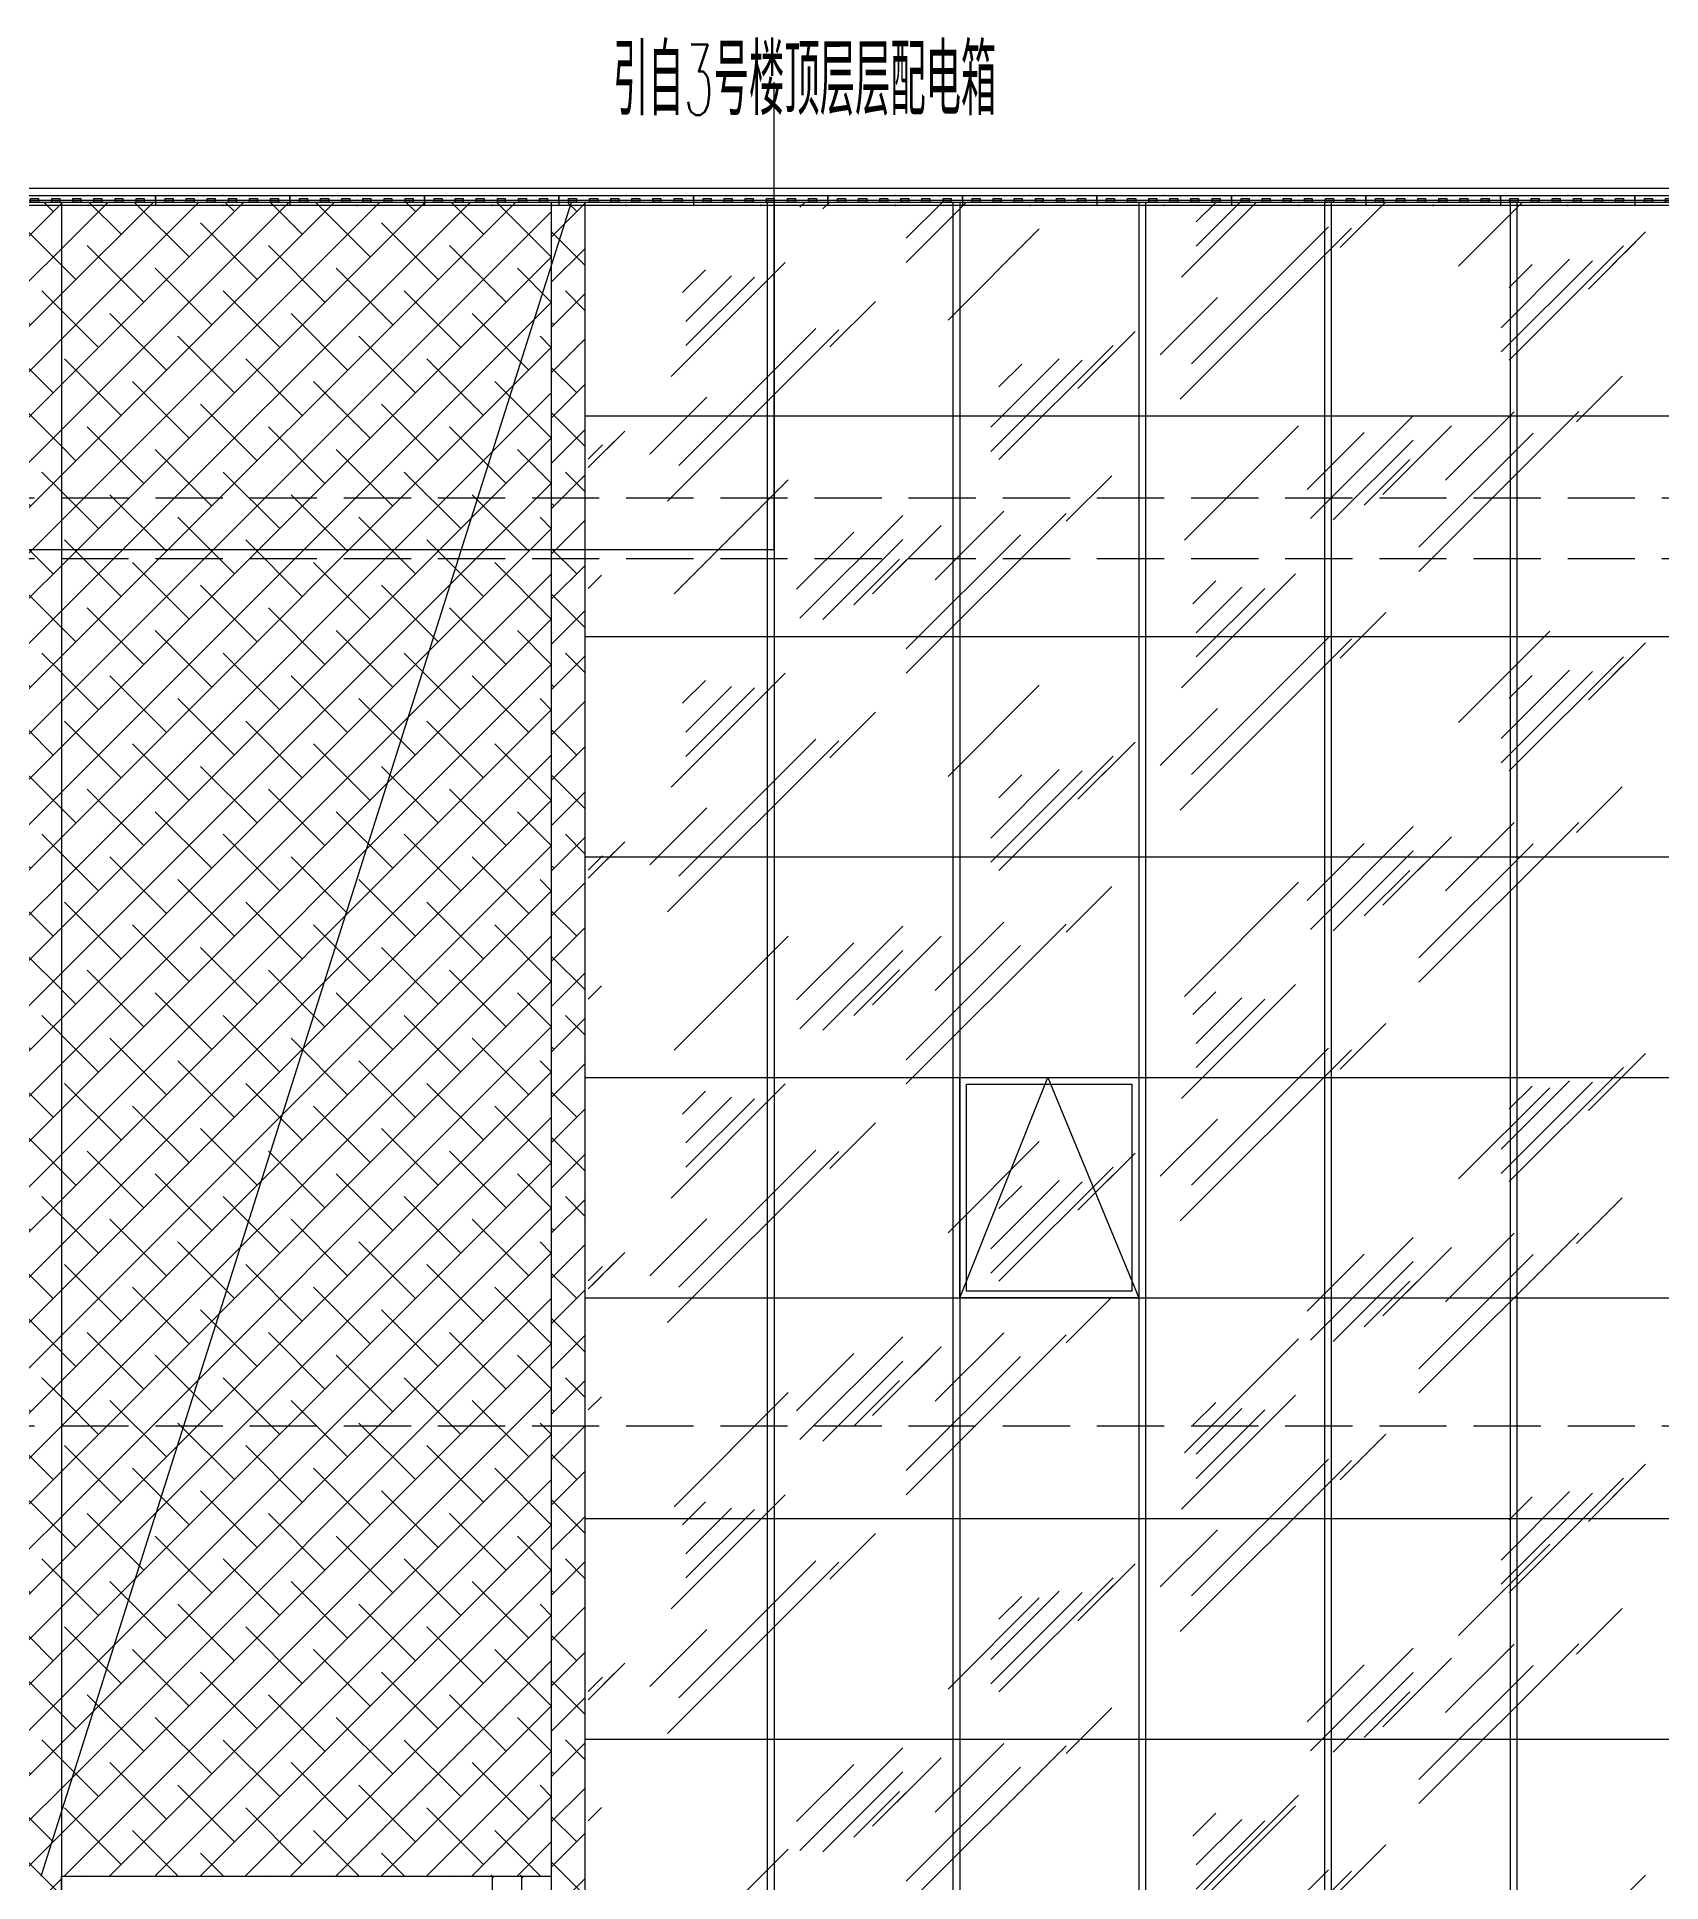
# Model space of a CAD drawing. Extents: x -2377130 to 293730, y -2 to 754590.
# Drawn here: x -444476 to -432399, y 523194 to 536916 of the extents above; entities that cross this region are included whole.
import ezdxf
from ezdxf.enums import TextEntityAlignment as Align

# ---------------------------------------------------------------- set-up
doc = ezdxf.new("R2010")
doc.units = 0
doc.header["$LTSCALE"] = 1000
doc.header["$MEASUREMENT"] = 0
doc.linetypes.add('__DASH', pattern=[0.35, 0.25, -0.1])
doc.linetypes.add('DOTE', pattern=[2.42, 2, -0.2, 0.02, -0.2])
doc.layers.get('Defpoints').update_dxf_attribs({"color": 210})
doc.layers.add('.灯具', color=3, linetype='Continuous', lineweight=25)
doc.layers.add('A-WALL-HATCH', color=8, linetype='Continuous', lineweight=13)
for name, color, linetype in [('A-AXIS-DOTE', 14, 'DOTE'), ('A-HATCH-2', 251, 'Continuous'), ('A-LIN-V', 9, 'Continuous'), ('A-SFCE', 30, 'Continuous'), ('A-WINDOW', 140, 'Continuous'), ('A-门窗表显示尺寸', 160, 'Continuous'), ('DIM-照明', 3, 'Continuous'), ('EQUIP-照明', 3, 'Continuous')]:
    doc.layers.add(name, color=color, linetype=linetype)
doc.layers.add('A-加建区域', color=47, linetype='Continuous', plot=False)
doc.styles.add('_TEL_DIM', font='SIMPLEX', dxfattribs={"width": 0.8, "height": 3.5, "bigfont": 'HZTXT'})
doc.styles.add('A-DIM_T3', font='SIMPLEX', dxfattribs={"width": 0.705882, "bigfont": 'GBCBIG'})
doc.dimstyles.new('A-DIM&&20', dxfattribs={"dimtxt": 59.5, "dimasz": 20, "dimexe": 20, "dimexo": 20, "dimgap": 25.25, "dimtad": 1, "dimdec": 0, "dimzin": 0, "dimdsep": 46, "dimtxsty": 'A-DIM_T3', "dimblk": 'ARCHTICK', "dimcen": 0.09, "dimclrt": 7, "dimazin": 2, "dimtfac": 1, "dimtdec": 0, "dimtix": 1, "dimtmove": 2, "dimatfit": 3, "dimfxl": 0, "dimtolj": 1, "dimtzin": 0, "dimarcsym": 0})

# ---------------------------------------------------------------- blocks, each defined once
blk = doc.blocks.new('_ArchTick')
at = {"color": 0, "linetype": 'ByBlock', "const_width": 0.4}
blk.add_lwpolyline([(-0.5, -0.5), (0.5, 0.5)], dxfattribs=at)
blk = doc.blocks.new('*D1144')
at = {"layer": 'A-门窗表显示尺寸', "color": 0, "lineweight": -2}
for p, q in [((-440982, 523237), (-440851, 523237)), ((-440871, 517237), (-440871, 523237)), ((-440982, 517237), (-440851, 517237))]:
    blk.add_line(p, q, dxfattribs=at)
at = {"layer": 'Defpoints', "color": 0}
for p in [(-441002, 523237), (-440871, 523237), (-441002, 517237)]:
    blk.add_point(p, dxfattribs=at)
at = {"layer": 'A-门窗表显示尺寸', "color": 0, "lineweight": -2, "xscale": 20, "yscale": 20, "zscale": 20}
for p, rotation in [((-440871, 523237), 90), ((-440871, 517237), 270)]:
    blk.add_blockref('_ArchTick', p, dxfattribs=dict(at, rotation=rotation))
at = {"layer": 'A-门窗表显示尺寸', "color": 7, "insert": (-440926, 520237), "char_height": 59.5, "attachment_point": 5, "rotation": 90, "style": 'A-DIM_T3'}
blk.add_mtext('\\A1;6000', dxfattribs=at)
blk = doc.blocks.new('*D1145')
at = {"layer": 'A-门窗表显示尺寸', "color": 0, "lineweight": -2}
for p, q in [((-441330, 523237), (-441069, 523237)), ((-441089, 522237), (-441089, 523237)), ((-441330, 522237), (-441069, 522237))]:
    blk.add_line(p, q, dxfattribs=at)
at = {"layer": 'Defpoints', "color": 0}
for p in [(-441350, 523237), (-441089, 523237), (-441350, 522237)]:
    blk.add_point(p, dxfattribs=at)
at = {"layer": 'A-门窗表显示尺寸', "color": 0, "lineweight": -2, "xscale": 20, "yscale": 20, "zscale": 20}
for p, rotation in [((-441089, 523237), 90), ((-441089, 522237), 270)]:
    blk.add_blockref('_ArchTick', p, dxfattribs=dict(at, rotation=rotation))
at = {"layer": 'A-门窗表显示尺寸', "color": 7, "insert": (-441144, 522737), "char_height": 59.5, "attachment_point": 5, "rotation": 90, "style": 'A-DIM_T3'}
blk.add_mtext('\\A1;1000', dxfattribs=at)
blk = doc.blocks.new('12ZA')
at = {"color": 3}
for p, q in [((11454727, 202786), (11455727, 202786)), ((11454727, 202712), (11454727, 202786)), ((11454727, 202712), (11454727, 202737)), ((11455727, 202712), (11454727, 202712)), ((11454812, 202763), (11454871, 202763)), ((11454812, 202734), (11454812, 202763)), ((11454871, 202734), (11454812, 202734)), ((11454871, 202763), (11454871, 202734)), ((11454969, 202763), (11455028, 202763)), ((11454969, 202734), (11454969, 202763)), ((11455028, 202734), (11454969, 202734)), ((11455028, 202763), (11455028, 202734)), ((11455126, 202763), (11455185, 202763)), ((11455126, 202734), (11455126, 202763)), ((11455185, 202734), (11455126, 202734)), ((11455185, 202763), (11455185, 202734)), ((11455283, 202763), (11455342, 202763)), ((11455283, 202734), (11455283, 202763)), ((11455342, 202734), (11455283, 202734)), ((11455342, 202763), (11455342, 202734)), ((11455439, 202763), (11455499, 202763)), ((11455439, 202734), (11455439, 202763)), ((11455499, 202734), (11455439, 202734)), ((11455499, 202763), (11455499, 202734)), ((11455596, 202763), (11455656, 202763)), ((11455596, 202734), (11455596, 202763)), ((11455656, 202734), (11455596, 202734)), ((11455656, 202763), (11455656, 202734)), ((11455727, 202712), (11455727, 202786)), ((11455727, 202737), (11455727, 202712))]:
    blk.add_line(p, q, dxfattribs=at)
for p in [(11454727, 202749), (11454727, 202749), (11454727, 202749), (11455227, 202786), (11455227, 202786), (11455227, 202786), (11455227, 202712), (11455227, 202712), (11455227, 202712), (11455727, 202749), (11455727, 202749), (11455727, 202749), (11455727, 202749), (11455727, 202749)]:
    blk.add_point(p, dxfattribs=at)
at = {"color": 3, "style": '_TEL_DIM', "flags": 1}
for tag in ['REMARK', 'A']:
    blk.add_attdef(tag, text='', height=0.01, dxfattribs=at).set_placement((11455227, 202712), align=Align.MIDDLE_CENTER)
blk = doc.blocks.new('$equip_U$00000141(SEELE-PC)')
at = {"color": 8}
for p in [(-1, 0), (0, 0.074), (0, -0.074), (1, -0.024)]:
    blk.add_point(p, dxfattribs=at)
at = {"color": 8, "xscale": 0.002, "yscale": 0.002, "zscale": 0.002}
blk.add_blockref('12ZA', (-22910.454, -405.497), dxfattribs=at)
at = {"color": 7, "style": '_TEL_DIM', "flags": 1}
for tag in ['A', 'REMARK']:
    blk.add_attdef(tag, text='', height=0.00002, dxfattribs=at).set_placement((0, 0), align=Align.MIDDLE_CENTER)
blk = doc.blocks.new('$equip_U$00000080(LAPTOP-0UNQ9FSO)')
at = {"color": 4}
blk.add_blockref('$equip_U$00000141(SEELE-PC)', (1, 0.074), dxfattribs=at)
at = {"color": 7, "style": '_TEL_DIM', "flags": 1}
for tag in ['A', 'REMARK']:
    blk.add_attdef(tag, text='', height=0.00002, dxfattribs=at).set_placement((0, 0), align=Align.MIDDLE_CENTER)

msp = doc.modelspace()

# ---------------------------------------------------------------- hatches: boundary and pattern name
at = {"layer": 'A-HATCH-2'}
h = msp.add_hatch(dxfattribs=at)
h.set_pattern_fill('ANSI38', color=8, scale=150)
h.set_pattern_definition([(45, (0, 0), (-168.3798, 168.3798), []), (135, (0, 0), (-505.13941, 168.3798), [595.3125, -357.1875])])
h.paths.add_polyline_path([(-444543.1, 516937.5), (-444293.1, 516937.5), (-444293.1, 535687.5), (-444543.1, 535687.5)])
h = msp.add_hatch(dxfattribs=at)
h.set_pattern_fill('ANSI38', color=8, scale=150)
h.set_pattern_definition([(45, (3892.3, 6e-11), (-168.3798, 168.3798), []), (135, (3892.3, 6e-11), (-505.13941, 168.3798), [595.3125, -357.1875])])
h.paths.add_polyline_path([(-440650.8, 516937.5), (-440400.8, 516937.5), (-440400.8, 535687.5), (-440650.8, 535687.5)])

# ---------------------------------------------------------------- linework, layer by layer
at = {"layer": 'A-AXIS-DOTE', "color": 8, "linetype": '__DASH', "ltscale": 2}
for p, q in [((-465993.9, 535737.5), (-377296.1, 535737.5)), ((-465993.9, 533487.5), (-377296.1, 533487.5)), ((-465993.9, 533037.5), (-377296.1, 533037.5))]:
    msp.add_line(p, q, dxfattribs=at)
at = {"layer": 'A-HATCH-2', "color": 8, "linetype": 'Continuous'}
for p, q in [((-444293.1, 535677.4), (-444283, 535687.5)), ((-444293.1, 535340.6), (-443946.2, 535687.5)), ((-444293.1, 535003.9), (-443609.5, 535687.5)), ((-444293.1, 534667.1), (-443272.7, 535687.5)), ((-444293.1, 534330.3), (-442936, 535687.5)), ((-444293.1, 533993.6), (-442599.2, 535687.5)), ((-444293.1, 533656.8), (-442262.4, 535687.5)), ((-444293.1, 533320.1), (-441925.7, 535687.5)), ((-444293.1, 532983.3), (-441588.9, 535687.5)), ((-444293.1, 532646.5), (-441252.2, 535687.5)), ((-444293.1, 532309.8), (-440915.4, 535687.5)), ((-444293.1, 531973), (-440650.8, 535615.3)), ((-443849.2, 535447.8), (-444088.8, 535687.5)), ((-443344, 535279.4), (-443752.1, 535687.5)), ((-443007.3, 535616.2), (-443078.6, 535687.5)), ((-442502.1, 535447.8), (-442741.8, 535687.5)), ((-441997, 535279.4), (-442405, 535687.5)), ((-441660.2, 535616.2), (-441731.5, 535687.5)), ((-441155.1, 535447.8), (-441394.8, 535687.5)), ((-440650.8, 535280.2), (-441058, 535687.5)), ((-442838.9, 535111), (-443259.8, 535532)), ((-441491.8, 535111), (-441912.8, 535532)), ((-443680.8, 534942.6), (-444101.7, 535363.6)), ((-442333.7, 534942.6), (-442754.7, 535363.6)), ((-440986.7, 534942.6), (-441407.7, 535363.6)), ((-444293.1, 531636.3), (-440650.8, 535278.6)), ((-444185.9, 535111), (-444293.1, 535218.2)), ((-443175.6, 534774.3), (-443596.6, 535195.2)), ((-441828.6, 534774.3), (-442249.6, 535195.2)), ((-440650.8, 534943.5), (-440902.5, 535195.2)), ((-442670.5, 534605.9), (-443091.4, 535026.8)), ((-441323.5, 534605.9), (-441744.4, 535026.8)), ((-444293.1, 531299.5), (-440650.8, 534941.8)), ((-444017.5, 534605.9), (-444293.1, 534881.4)), ((-443512.4, 534437.5), (-443933.3, 534858.4)), ((-442165.4, 534437.5), (-442586.3, 534858.4)), ((-440818.3, 534437.5), (-441239.3, 534858.4)), ((-444293.1, 530962.7), (-440650.8, 534605)), ((-443007.3, 534269.1), (-443428.2, 534690.1)), ((-441660.2, 534269.1), (-442081.2, 534690.1)), ((-440650.8, 534606.7), (-440734.1, 534690.1)), ((-443849.2, 534100.7), (-444270.1, 534521.7)), ((-442502.1, 534100.7), (-442923.1, 534521.7)), ((-441155.1, 534100.7), (-441576, 534521.7)), ((-443344, 533932.4), (-443765, 534353.3)), ((-441997, 533932.4), (-442417.9, 534353.3)), ((-440650.8, 533933.2), (-441070.9, 534353.3)), ((-444293.1, 530626), (-440650.8, 534268.3)), ((-442838.9, 533764), (-443259.8, 534184.9)), ((-441491.8, 533764), (-441912.8, 534184.9)), ((-444293.1, 530289.2), (-440650.8, 533931.5)), ((-443680.8, 533595.6), (-444101.7, 534016.5)), ((-442333.7, 533595.6), (-442754.7, 534016.5)), ((-440986.7, 533595.6), (-441407.7, 534016.5)), ((-444185.9, 533764), (-444293.1, 533871.1)), ((-443175.6, 533427.2), (-443596.6, 533848.2)), ((-441828.6, 533427.2), (-442249.6, 533848.2)), ((-440650.8, 533596.4), (-440902.5, 533848.2)), ((-442670.5, 533258.8), (-443091.4, 533679.8)), ((-441323.5, 533258.8), (-441744.4, 533679.8)), ((-444293.1, 529952.5), (-440650.8, 533594.8)), ((-444017.5, 533258.8), (-444293.1, 533534.4)), ((-443512.4, 533090.5), (-443933.3, 533511.4)), ((-442165.4, 533090.5), (-442586.3, 533511.4)), ((-440818.3, 533090.5), (-441239.3, 533511.4)), ((-444293.1, 529615.7), (-440650.8, 533258)), ((-443007.3, 532922.1), (-443428.2, 533343)), ((-441660.2, 532922.1), (-442081.2, 533343)), ((-440650.8, 533259.7), (-440734.1, 533343)), ((-443849.2, 532753.7), (-444270.1, 533174.6)), ((-442502.1, 532753.7), (-442923.1, 533174.6)), ((-441155.1, 532753.7), (-441576, 533174.6)), ((-443344, 532585.3), (-443765, 533006.3)), ((-441997, 532585.3), (-442417.9, 533006.3)), ((-440650.8, 532586.1), (-441070.9, 533006.3)), ((-444293.1, 529278.9), (-440650.8, 532921.2)), ((-442838.9, 532416.9), (-443259.8, 532837.9)), ((-441491.8, 532416.9), (-441912.8, 532837.9)), ((-444293.1, 528942.2), (-440650.8, 532584.5)), ((-443680.8, 532248.6), (-444101.7, 532669.5)), ((-442333.7, 532248.6), (-442754.7, 532669.5)), ((-440986.7, 532248.6), (-441407.7, 532669.5)), ((-444185.9, 532416.9), (-444293.1, 532524.1)), ((-443175.6, 532080.2), (-443596.6, 532501.1)), ((-441828.6, 532080.2), (-442249.6, 532501.1)), ((-440650.8, 532249.4), (-440902.5, 532501.1)), ((-442670.5, 531911.8), (-443091.4, 532332.7)), ((-441323.5, 531911.8), (-441744.4, 532332.7)), ((-444293.1, 528605.4), (-440650.8, 532247.7)), ((-444017.5, 531911.8), (-444293.1, 532187.3)), ((-443512.4, 531743.4), (-443933.3, 532164.4)), ((-442165.4, 531743.4), (-442586.3, 532164.4)), ((-440818.3, 531743.4), (-441239.3, 532164.4)), ((-444293.1, 528268.7), (-440650.8, 531911)), ((-443007.3, 531575), (-443428.2, 531996)), ((-441660.2, 531575), (-442081.2, 531996)), ((-440650.8, 531912.6), (-440734.1, 531996)), ((-443849.2, 531406.7), (-444270.1, 531827.6)), ((-442502.1, 531406.7), (-442923.1, 531827.6)), ((-441155.1, 531406.7), (-441576, 531827.6)), ((-443344, 531238.3), (-443765, 531659.2)), ((-441997, 531238.3), (-442417.9, 531659.2)), ((-440650.8, 531239.1), (-441070.9, 531659.2)), ((-444293.1, 527931.9), (-440650.8, 531574.2)), ((-442838.9, 531069.9), (-443259.8, 531490.8)), ((-441491.8, 531069.9), (-441912.8, 531490.8)), ((-443680.8, 530901.5), (-444101.7, 531322.5)), ((-442333.7, 530901.5), (-442754.7, 531322.5)), ((-440986.7, 530901.5), (-441407.7, 531322.5)), ((-444293.1, 527595.1), (-440650.8, 531237.4)), ((-444185.9, 531069.9), (-444293.1, 531177.1)), ((-443175.6, 530733.1), (-443596.6, 531154.1)), ((-441828.6, 530733.1), (-442249.6, 531154.1)), ((-440650.8, 530902.3), (-440902.5, 531154.1)), ((-444293.1, 527258.4), (-440650.8, 530900.7)), ((-442670.5, 530564.8), (-443091.4, 530985.7)), ((-441323.5, 530564.8), (-441744.4, 530985.7)), ((-444017.5, 530564.8), (-444293.1, 530840.3)), ((-443512.4, 530396.4), (-443933.3, 530817.3)), ((-442165.4, 530396.4), (-442586.3, 530817.3)), ((-440818.3, 530396.4), (-441239.3, 530817.3)), ((-443007.3, 530228), (-443428.2, 530648.9)), ((-441660.2, 530228), (-442081.2, 530648.9)), ((-440650.8, 530565.6), (-440734.1, 530648.9)), ((-444293.1, 526921.6), (-440650.8, 530563.9)), ((-443849.2, 530059.6), (-444270.1, 530480.6)), ((-442502.1, 530059.6), (-442923.1, 530480.6)), ((-441155.1, 530059.6), (-441576, 530480.6)), ((-444293.1, 526584.9), (-440650.8, 530227.2)), ((-443344, 529891.2), (-443765, 530312.2)), ((-441997, 529891.2), (-442417.9, 530312.2)), ((-440650.8, 529892.1), (-441070.9, 530312.2)), ((-442838.9, 529722.9), (-443259.8, 530143.8)), ((-441491.8, 529722.9), (-441912.8, 530143.8)), ((-443680.8, 529554.5), (-444101.7, 529975.4)), ((-442333.7, 529554.5), (-442754.7, 529975.4)), ((-440986.7, 529554.5), (-441407.7, 529975.4)), ((-444293.1, 526248.1), (-440650.8, 529890.4)), ((-444185.9, 529722.9), (-444293.1, 529830)), ((-443175.6, 529386.1), (-443596.6, 529807)), ((-441828.6, 529386.1), (-442249.6, 529807)), ((-440650.8, 529555.3), (-440902.5, 529807)), ((-444293.1, 525911.3), (-440650.8, 529553.7)), ((-442670.5, 529217.7), (-443091.4, 529638.7)), ((-441323.5, 529217.7), (-441744.4, 529638.7)), ((-444017.5, 529217.7), (-444293.1, 529493.3)), ((-443512.4, 529049.3), (-443933.3, 529470.3)), ((-442165.4, 529049.3), (-442586.3, 529470.3)), ((-440818.3, 529049.3), (-441239.3, 529470.3)), ((-443007.3, 528881), (-443428.2, 529301.9)), ((-441660.2, 528881), (-442081.2, 529301.9)), ((-440650.8, 529218.5), (-440734.1, 529301.9)), ((-444293.1, 525574.6), (-440650.8, 529216.9)), ((-443849.2, 528712.6), (-444270.1, 529133.5)), ((-442502.1, 528712.6), (-442923.1, 529133.5)), ((-441155.1, 528712.6), (-441576, 529133.5)), ((-444293.1, 525237.8), (-440650.8, 528880.1)), ((-443344, 528544.2), (-443765, 528965.1)), ((-441997, 528544.2), (-442417.9, 528965.1)), ((-440650.8, 528545), (-441070.9, 528965.1)), ((-442838.9, 528375.8), (-443259.8, 528796.8)), ((-441491.8, 528375.8), (-441912.8, 528796.8)), ((-443680.8, 528207.4), (-444101.7, 528628.4)), ((-442333.7, 528207.4), (-442754.7, 528628.4)), ((-440986.7, 528207.4), (-441407.7, 528628.4)), ((-444293.1, 524901.1), (-440650.8, 528543.4)), ((-444185.9, 528375.8), (-444293.1, 528483)), ((-443175.6, 528039.1), (-443596.6, 528460)), ((-441828.6, 528039.1), (-442249.6, 528460)), ((-440650.8, 528208.3), (-440902.5, 528460)), ((-444293.1, 524564.3), (-440650.8, 528206.6)), ((-442670.5, 527870.7), (-443091.4, 528291.6)), ((-441323.5, 527870.7), (-441744.4, 528291.6)), ((-444017.5, 527870.7), (-444293.1, 528146.2)), ((-443512.4, 527702.3), (-443933.3, 528123.2)), ((-442165.4, 527702.3), (-442586.3, 528123.2)), ((-440818.3, 527702.3), (-441239.3, 528123.2)), ((-443007.3, 527533.9), (-443428.2, 527954.9)), ((-441660.2, 527533.9), (-442081.2, 527954.9)), ((-440650.8, 527871.5), (-440734.1, 527954.9)), ((-444293.1, 524227.5), (-440650.8, 527869.9)), ((-443849.2, 527365.5), (-444270.1, 527786.5)), ((-442502.1, 527365.5), (-442923.1, 527786.5)), ((-441155.1, 527365.5), (-441576, 527786.5)), ((-443344, 527197.2), (-443765, 527618.1)), ((-441997, 527197.2), (-442417.9, 527618.1)), ((-440650.8, 527198), (-441070.9, 527618.1)), ((-444293.1, 523890.8), (-440650.8, 527533.1)), ((-442838.9, 527028.8), (-443259.8, 527449.7)), ((-441491.8, 527028.8), (-441912.8, 527449.7)), ((-444293.1, 523554), (-440650.8, 527196.3)), ((-443680.8, 526860.4), (-444101.7, 527281.4)), ((-442333.7, 526860.4), (-442754.7, 527281.4)), ((-440986.7, 526860.4), (-441407.7, 527281.4)), ((-444185.9, 527028.8), (-444293.1, 527135.9)), ((-443175.6, 526692), (-443596.6, 527113)), ((-441828.6, 526692), (-442249.6, 527113)), ((-440650.8, 526861.2), (-440902.5, 527113)), ((-442670.5, 526523.6), (-443091.4, 526944.6)), ((-441323.5, 526523.6), (-441744.4, 526944.6)), ((-444017.5, 526523.6), (-444293.1, 526799.2)), ((-444272.9, 523237.5), (-440650.8, 526859.6)), ((-443512.4, 526355.3), (-443933.3, 526776.2)), ((-442165.4, 526355.3), (-442586.3, 526776.2)), ((-440818.3, 526355.3), (-441239.3, 526776.2)), ((-443936.1, 523237.5), (-440650.8, 526522.8)), ((-443007.3, 526186.9), (-443428.2, 526607.8)), ((-441660.2, 526186.9), (-442081.2, 526607.8)), ((-440650.8, 526524.5), (-440734.1, 526607.8)), ((-443849.2, 526018.5), (-444270.1, 526439.5)), ((-442502.1, 526018.5), (-442923.1, 526439.5)), ((-441155.1, 526018.5), (-441576, 526439.5)), ((-443344, 525850.1), (-443765, 526271.1)), ((-441997, 525850.1), (-442417.9, 526271.1)), ((-440650.8, 525850.9), (-441070.9, 526271.1)), ((-443599.4, 523237.5), (-440650.8, 526186.1)), ((-442838.9, 525681.7), (-443259.8, 526102.7)), ((-441491.8, 525681.7), (-441912.8, 526102.7)), ((-443680.8, 525513.4), (-444101.7, 525934.3)), ((-443262.6, 523237.5), (-440650.8, 525849.3)), ((-442333.7, 525513.4), (-442754.7, 525934.3)), ((-440986.7, 525513.4), (-441407.7, 525934.3)), ((-444185.9, 525681.7), (-444293.1, 525788.9)), ((-443175.6, 525345), (-443596.6, 525765.9)), ((-441828.6, 525345), (-442249.6, 525765.9)), ((-440650.8, 525514.2), (-440902.5, 525765.9)), ((-442670.5, 525176.6), (-443091.4, 525597.6)), ((-441323.5, 525176.6), (-441744.4, 525597.6)), ((-444017.5, 525176.6), (-444293.1, 525452.1)), ((-443512.4, 525008.2), (-443933.3, 525429.2)), ((-442925.9, 523237.5), (-440650.8, 525512.5)), ((-442165.4, 525008.2), (-442586.3, 525429.2)), ((-440818.3, 525008.2), (-441239.3, 525429.2)), ((-443007.3, 524839.8), (-443428.2, 525260.8)), ((-442589.1, 523237.5), (-440650.8, 525175.8)), ((-441660.2, 524839.8), (-442081.2, 525260.8)), ((-440650.8, 525177.4), (-440734.1, 525260.8)), ((-443849.2, 524671.5), (-444270.1, 525092.4)), ((-442502.1, 524671.5), (-442923.1, 525092.4)), ((-441155.1, 524671.5), (-441576, 525092.4)), ((-443344, 524503.1), (-443765, 524924)), ((-441997, 524503.1), (-442417.9, 524924)), ((-440650.8, 524503.9), (-441070.9, 524924)), ((-442838.9, 524334.7), (-443259.8, 524755.7)), ((-442252.3, 523237.5), (-440650.8, 524839)), ((-441491.8, 524334.7), (-441912.8, 524755.7)), ((-443680.8, 524166.3), (-444101.7, 524587.3)), ((-442333.7, 524166.3), (-442754.7, 524587.3)), ((-441915.6, 523237.5), (-440650.8, 524502.3)), ((-440986.7, 524166.3), (-441407.7, 524587.3)), ((-444185.9, 524334.7), (-444293.1, 524441.9)), ((-443175.6, 523997.9), (-443596.6, 524418.9)), ((-441828.6, 523997.9), (-442249.6, 524418.9)), ((-440650.8, 524167.2), (-440902.5, 524418.9)), ((-442670.5, 523829.6), (-443091.4, 524250.5)), ((-441323.5, 523829.6), (-441744.4, 524250.5)), ((-444017.5, 523829.6), (-444293.1, 524105.1)), ((-443512.4, 523661.2), (-443933.3, 524082.1)), ((-442165.4, 523661.2), (-442586.3, 524082.1)), ((-441578.8, 523237.5), (-440650.8, 524165.5)), ((-440818.3, 523661.2), (-441239.3, 524082.1)), ((-443007.3, 523492.8), (-443428.2, 523913.8)), ((-441660.2, 523492.8), (-442081.2, 523913.8)), ((-440650.8, 523830.4), (-440734.1, 523913.8)), ((-441242.1, 523237.5), (-440650.8, 523828.7)), ((-443849.2, 523324.4), (-444270.1, 523745.4)), ((-442502.1, 523324.4), (-442923.1, 523745.4)), ((-441155.1, 523324.4), (-441576, 523745.4)), ((-443425.4, 523237.5), (-443765, 523577)), ((-442078.4, 523237.5), (-442417.9, 523577)), ((-440731.3, 523237.5), (-441070.9, 523577)), ((-440905.3, 523237.5), (-440650.8, 523492)), ((-443088.7, 523237.5), (-443259.8, 523408.6)), ((-441741.6, 523237.5), (-441912.8, 523408.6)), ((-444098.9, 523237.5), (-444101.7, 523240.2)), ((-442751.9, 523237.5), (-442754.7, 523240.2)), ((-441404.9, 523237.5), (-441407.7, 523240.2))]:
    msp.add_line(p, q, dxfattribs=at)
at = {"layer": 'A-HATCH-2', "color": 8}
for p, q in [((-440399.8, 534097.5), (-411404.4, 534097.5)), ((-440399.8, 532457.5), (-411404.4, 532457.5)), ((-440399.8, 530817.5), (-411404.4, 530817.5)), ((-440399.8, 529177.5), (-411404.4, 529177.5)), ((-440399.8, 527537.5), (-411404.4, 527537.5)), ((-440399.8, 525897.5), (-411404.4, 525897.5)), ((-440399.8, 524257.5), (-411404.4, 524257.5))]:
    msp.add_line(p, q, dxfattribs=at)
at = {"layer": 'A-LIN-V', "color": 8}
for p, q in [((-457670, 535737.5), (-384470.1, 535737.5)), ((-457670, 535687.5), (-384470.1, 535687.5)), ((-444293.1, 535687.5), (-444293.1, 517237.5)), ((-440650.8, 535687.5), (-440650.8, 517237.5)), ((-440400.8, 535687.5), (-440400.8, 517237.5))]:
    msp.add_line(p, q, dxfattribs=at)
at = {"layer": 'A-SFCE', "color": 8}
msp.add_line((-444443.1, 523237.5), (-440499.8, 535687.5), dxfattribs=at)
at = {"layer": 'A-WALL-HATCH', "color": 8, "linetype": 'Continuous'}
for p, q in [((-438801.8, 535648.3), (-438762.7, 535687.5)), ((-438632.1, 535638), (-438582.7, 535687.5)), ((-438011.2, 535419), (-437742.7, 535687.5)), ((-438011.2, 535239), (-437562.7, 535687.5)), ((-435965.3, 535130.1), (-435408, 535687.5)), ((-435855.6, 535359.8), (-435528, 535687.5)), ((-435855.6, 535539.8), (-435708, 535687.5)), ((-434785.6, 535349.8), (-434448, 535687.5)), ((-433906.5, 535210.7), (-433429.8, 535687.5)), ((-437701.2, 534810.1), (-437022.4, 535488.9)), ((-435974.7, 534220.8), (-434701.9, 535493.6)), ((-435889.9, 534485.6), (-434871.6, 535503.8)), ((-432940, 535040.7), (-432515.8, 535465)), ((-433528.2, 534512.5), (-432679.7, 535361)), ((-432760, 535220.7), (-432590.3, 535390.4)), ((-439760.1, 534390.1), (-438911.5, 535238.6)), ((-439675.2, 535015), (-439505.5, 535184.7)), ((-433588.2, 534752.5), (-433079.1, 535261.6)), ((-433588.2, 534572.5), (-432909.4, 535251.3)), ((-433528.2, 535052.5), (-433358.5, 535222.2)), ((-439650.4, 534799.8), (-439310.9, 535139.2)), ((-439650.4, 534619.8), (-439141.2, 535128.9)), ((-438580.4, 534609.8), (-438241, 534949.2)), ((-436123, 534552.5), (-435698.7, 534976.8)), ((-439701.6, 533728.6), (-438683.3, 534746.8)), ((-439786.4, 533463.8), (-438513.6, 534736.5)), ((-437323, 533772.5), (-436474.4, 534621)), ((-436734.8, 534300.7), (-436310.5, 534725)), ((-436554.8, 534480.7), (-436385, 534650.4)), ((-437383, 534012.5), (-436873.9, 534521.6)), ((-437383, 533832.5), (-436704.2, 534511.3)), ((-437323, 534312.5), (-437153.3, 534482.2)), ((-433027.4, 534053.4), (-432688, 534392.8)), ((-439917.7, 533812.5), (-439493.4, 534236.7)), ((-435007.1, 533333.7), (-434243.4, 534097.3)), ((-434199.5, 532941.3), (-433011.5, 534129.2)), ((-434001.7, 533619.1), (-433492.5, 534128.2)), ((-440375.8, 533714.4), (-440105.2, 533984.9)), ((-435943, 533174.3), (-435094.4, 534022.8)), ((-435032, 533548.8), (-434607.7, 533973.1)), ((-434467.4, 533513.4), (-433958.3, 534022.5)), ((-434287.4, 533693.4), (-434032.8, 533948)), ((-434199.5, 533121.3), (-433350.9, 533969.8)), ((-440375.8, 533774.4), (-440269.2, 533881)), ((-440349.5, 533740.7), (-440179.8, 533910.4)), ((-434837.4, 533323.4), (-434243.4, 533917.3)), ((-436822.1, 533313.4), (-436482.7, 533652.8)), ((-434607.7, 533433.1), (-434268.3, 533772.5)), ((-439737.7, 532773.6), (-438889.2, 533622.2)), ((-438011.2, 532184.3), (-436823.2, 533372.2)), ((-437796.4, 532879.1), (-437287.3, 533388.2)), ((-438826.7, 532808.8), (-438402.4, 533233)), ((-438801.8, 532593.6), (-438038.2, 533357.3)), ((-438262.1, 532773.4), (-437753, 533282.5)), ((-438632.1, 532583.3), (-438038.2, 533177.3)), ((-438082.1, 532953.4), (-437827.5, 533207.9)), ((-438011.2, 532364.3), (-437162.6, 533212.8)), ((-438402.4, 532693), (-438063, 533032.5)), ((-440375.8, 532814.4), (-440277.4, 532912.7)), ((-435965.3, 532075.4), (-435116.8, 532924)), ((-435880.5, 532700.3), (-435710.8, 532870)), ((-435855.6, 532485.1), (-435516.2, 532824.6)), ((-435855.6, 532305.1), (-435346.5, 532814.3)), ((-434785.6, 532295.1), (-434446.2, 532634.5)), ((-435974.7, 531166.1), (-434701.9, 532438.8)), ((-435889.9, 531430.9), (-434871.6, 532449.1)), ((-433906.5, 531816.6), (-433227.7, 532495.4)), ((-432940, 531986), (-432515.8, 532410.3)), ((-433528.2, 531457.8), (-432679.7, 532306.3)), ((-432760, 532166), (-432590.3, 532335.7)), ((-439760.1, 531335.4), (-438911.5, 532183.9)), ((-433588.2, 531697.8), (-433079.1, 532206.9)), ((-433588.2, 531517.8), (-432909.4, 532196.6)), ((-433528.2, 531997.8), (-433358.5, 532167.5)), ((-439675.2, 531960.3), (-439505.5, 532130)), ((-439650.4, 531745.1), (-439310.9, 532084.5)), ((-439650.4, 531565.1), (-439141.2, 532074.2)), ((-437701.2, 531416), (-437022.4, 532094.8)), ((-438580.4, 531555.1), (-438241, 531894.5)), ((-436123, 531497.8), (-435698.7, 531922.1)), ((-439786.4, 530409.1), (-438513.6, 531681.8)), ((-439701.6, 530673.9), (-438683.3, 531692.1)), ((-436734.8, 531246), (-436310.5, 531670.3)), ((-436554.8, 531426), (-436385, 531595.7)), ((-437383, 530957.8), (-436873.9, 531466.9)), ((-437383, 530777.8), (-436704.2, 531456.6)), ((-437323, 530717.8), (-436474.4, 531566.3)), ((-437323, 531257.8), (-437153.3, 531427.5)), ((-433027.4, 530998.7), (-432688, 531338.1)), ((-439917.7, 530757.8), (-439493.4, 531182)), ((-435007.1, 530279), (-434243.4, 531042.6)), ((-434199.5, 529886.6), (-433011.5, 531074.5)), ((-434001.7, 530564.4), (-433492.5, 531073.5)), ((-440375.8, 530659.7), (-440105.2, 530930.2)), ((-435032, 530494.1), (-434607.7, 530918.4)), ((-434467.4, 530458.7), (-433958.3, 530967.8)), ((-434199.5, 530066.6), (-433350.9, 530915.1)), ((-440375.8, 530719.7), (-440269.2, 530826.3)), ((-440349.5, 530686), (-440179.8, 530855.7)), ((-434837.4, 530268.7), (-434243.4, 530862.6)), ((-434287.4, 530638.7), (-434032.8, 530893.2)), ((-435943, 529780.1), (-435094.4, 530628.7)), ((-434607.7, 530378.4), (-434268.3, 530717.8)), ((-436822.1, 530258.7), (-436482.7, 530598.1)), ((-439737.7, 529379.5), (-438889.2, 530228.1)), ((-438801.8, 529538.9), (-438038.2, 530302.6)), ((-438262.1, 529718.7), (-437753, 530227.8)), ((-438011.2, 529129.6), (-436823.2, 530317.5)), ((-437796.4, 529824.4), (-437287.3, 530333.5)), ((-438826.7, 529754.1), (-438402.4, 530178.3)), ((-438632.1, 529528.6), (-438038.2, 530122.6)), ((-438082.1, 529898.7), (-437827.5, 530153.2)), ((-438011.2, 529309.6), (-437162.6, 530158.1)), ((-438402.4, 529638.3), (-438063, 529977.8)), ((-440375.8, 529759.7), (-440277.4, 529858)), ((-435965.3, 529020.7), (-435116.8, 529869.3)), ((-435880.5, 529645.6), (-435710.8, 529815.3)), ((-435855.6, 529430.4), (-435516.2, 529769.8)), ((-435855.6, 529250.4), (-435346.5, 529759.6)), ((-434785.6, 529240.4), (-434446.2, 529579.8)), ((-435889.9, 528376.2), (-434871.6, 529394.4)), ((-435974.7, 528111.4), (-434701.9, 529384.1)), ((-432940, 528931.3), (-432515.8, 529355.6)), ((-432760, 529111.3), (-432590.3, 529281)), ((-439760.1, 528280.7), (-438911.5, 529129.2)), ((-433588.2, 528643.1), (-433079.1, 529152.2)), ((-433588.2, 528463.1), (-432909.4, 529141.9)), ((-433528.2, 528403.1), (-432679.7, 529251.6)), ((-439675.2, 528905.6), (-439505.5, 529075.3)), ((-439650.4, 528690.4), (-439310.9, 529029.8)), ((-439650.4, 528510.4), (-439141.2, 529019.5)), ((-433906.5, 528422.5), (-433227.7, 529101.3)), ((-433528.2, 528943.1), (-433358.5, 529112.8)), ((-436123, 528443.1), (-435698.7, 528867.4)), ((-438580.4, 528500.4), (-438241, 528839.8)), ((-439786.4, 527354.4), (-438513.6, 528627.1)), ((-439701.6, 527619.2), (-438683.3, 528637.4)), ((-437701.2, 528021.9), (-437022.4, 528700.7)), ((-436734.8, 528191.3), (-436310.5, 528615.6)), ((-437323, 527663.1), (-436474.4, 528511.6)), ((-436554.8, 528371.3), (-436385, 528541)), ((-437383, 527903.1), (-436873.9, 528412.2)), ((-437383, 527723.1), (-436704.2, 528401.9)), ((-437323, 528203.1), (-437153.3, 528372.8)), ((-433027.4, 527944), (-432688, 528283.4)), ((-439917.7, 527703.1), (-439493.4, 528127.3)), ((-434199.5, 526831.9), (-433011.5, 528019.8)), ((-434001.7, 527509.7), (-433492.5, 528018.8)), ((-435007.1, 527224.3), (-434243.4, 527987.9)), ((-434467.4, 527404), (-433958.3, 527913.1)), ((-440375.8, 527605), (-440105.2, 527875.5)), ((-440375.8, 527665), (-440269.2, 527771.6)), ((-440349.5, 527631.3), (-440179.8, 527801)), ((-435032, 527439.4), (-434607.7, 527863.7)), ((-434837.4, 527214), (-434243.4, 527807.9)), ((-434287.4, 527584), (-434032.8, 527838.5)), ((-434199.5, 527011.9), (-433350.9, 527860.4)), ((-434607.7, 527323.7), (-434268.3, 527663.1)), ((-436822.1, 527204), (-436482.7, 527543.4)), ((-438801.8, 526484.2), (-438038.2, 527247.9)), ((-438011.2, 526074.9), (-436823.2, 527262.8)), ((-437796.4, 526769.7), (-437287.3, 527278.8)), ((-435943, 526386), (-435094.4, 527234.6)), ((-438826.7, 526699.4), (-438402.4, 527123.6)), ((-438632.1, 526473.9), (-438038.2, 527067.9)), ((-438262.1, 526664), (-437753, 527173.1)), ((-438082.1, 526844), (-437827.5, 527098.5)), ((-438011.2, 526254.9), (-437162.6, 527103.4)), ((-438402.4, 526583.6), (-438063, 526923.1)), ((-440375.8, 526705), (-440277.4, 526803.3)), ((-439737.7, 525985.4), (-438889.2, 526833.9)), ((-435965.3, 525966), (-435116.8, 526814.6)), ((-435880.5, 526590.9), (-435710.8, 526760.6)), ((-435855.6, 526375.7), (-435516.2, 526715.1)), ((-435855.6, 526195.7), (-435346.5, 526704.9)), ((-434785.6, 526185.7), (-434446.2, 526525.1)), ((-435974.7, 525056.7), (-434701.9, 526329.4)), ((-435889.9, 525321.5), (-434871.6, 526339.7)), ((-432940, 525876.6), (-432515.8, 526300.9)), ((-433588.2, 525588.4), (-433079.1, 526097.5)), ((-433528.2, 525348.4), (-432679.7, 526196.9)), ((-432760, 526056.6), (-432590.3, 526226.3)), ((-439760.1, 525226), (-438911.5, 526074.5)), ((-439675.2, 525850.9), (-439505.5, 526020.6)), ((-439650.4, 525635.7), (-439310.9, 525975.1)), ((-439650.4, 525455.7), (-439141.2, 525964.8)), ((-433588.2, 525408.4), (-432909.4, 526087.2)), ((-433528.2, 525888.4), (-433358.5, 526058.1)), ((-438580.4, 525445.7), (-438241, 525785.1)), ((-436123, 525388.4), (-435698.7, 525812.6)), ((-433906.5, 525028.4), (-433227.7, 525707.2)), ((-439786.4, 524299.7), (-438513.6, 525572.4)), ((-439701.6, 524564.5), (-438683.3, 525582.7)), ((-436734.8, 525136.6), (-436310.5, 525560.9)), ((-437323, 524608.4), (-436474.4, 525456.9)), ((-436554.8, 525316.6), (-436385, 525486.3)), ((-437701.2, 524627.8), (-437022.4, 525306.6)), ((-437383, 524848.4), (-436873.9, 525357.5)), ((-437383, 524668.4), (-436704.2, 525347.2)), ((-437323, 525148.4), (-437153.3, 525318.1)), ((-433027.4, 524889.3), (-432688, 525228.7)), ((-439917.7, 524648.4), (-439493.4, 525072.6)), ((-435007.1, 524169.6), (-434243.4, 524933.2)), ((-434199.5, 523777.2), (-433011.5, 524965.1)), ((-434001.7, 524455), (-433492.5, 524964.1)), ((-440375.8, 524550.3), (-440105.2, 524820.8)), ((-440349.5, 524576.6), (-440179.8, 524746.3)), ((-435032, 524384.7), (-434607.7, 524809)), ((-434837.4, 524159.3), (-434243.4, 524753.2)), ((-434467.4, 524349.3), (-433958.3, 524858.4)), ((-434287.4, 524529.3), (-434032.8, 524783.8)), ((-434199.5, 523957.2), (-433350.9, 524805.7)), ((-440375.8, 524610.3), (-440269.2, 524716.9)), ((-434607.7, 524269), (-434268.3, 524608.4)), ((-436822.1, 524149.3), (-436482.7, 524488.7)), ((-438801.8, 523429.5), (-438038.2, 524193.2)), ((-438011.2, 523020.2), (-436823.2, 524208.1)), ((-437796.4, 523715), (-437287.3, 524224.1)), ((-438826.7, 523644.7), (-438402.4, 524068.9)), ((-438262.1, 523609.3), (-437753, 524118.4)), ((-438082.1, 523789.3), (-437827.5, 524043.8)), ((-438011.2, 523200.2), (-437162.6, 524048.7)), ((-438632.1, 523419.2), (-438038.2, 524013.2)), ((-438402.4, 523528.9), (-438063, 523868.4)), ((-435943, 522991.9), (-435094.4, 523840.4)), ((-440375.8, 523650.3), (-440277.4, 523748.6)), ((-435965.3, 522911.3), (-435116.8, 523759.9)), ((-435880.5, 523536.2), (-435710.8, 523705.9)), ((-435855.6, 523321), (-435516.2, 523660.4)), ((-435855.6, 523141), (-435346.5, 523650.2)), ((-439737.7, 522591.3), (-438889.2, 523439.8)), ((-434785.6, 523131), (-434446.2, 523470.4)), ((-435974.7, 522002), (-434701.9, 523274.7)), ((-435889.9, 522266.8), (-434871.6, 523285)), ((-432940, 522821.9), (-432515.8, 523246.2))]:
    msp.add_line(p, q, dxfattribs=at)
at = {"layer": 'A-WINDOW', "color": 8}
for p, q in [((-439045, 535687.5), (-439045, 517237.5)), ((-438995, 535687.5), (-438995, 517237.5)), ((-437664.2, 535687.5), (-437664.2, 517237.5)), ((-437614.2, 535687.5), (-437614.2, 517237.5)), ((-436283.5, 535687.5), (-436283.5, 517237.5)), ((-436233.5, 535687.5), (-436233.5, 517237.5)), ((-434902.7, 535687.5), (-434902.7, 517237.5)), ((-434852.7, 535687.5), (-434852.7, 517237.5)), ((-433521.9, 535687.5), (-433521.9, 517237.5)), ((-433471.9, 535687.5), (-433471.9, 517237.5))]:
    msp.add_line(p, q, dxfattribs=at)
msp.add_lwpolyline([(-437614.2, 527537.5), (-436960, 529177.5), (-436283.5, 527537.5)], dxfattribs=at)
for points in [[(-437614.2, 529177.5), (-436283.5, 529177.5), (-436283.5, 527537.5), (-437614.2, 527537.5)], [(-437564.2, 529127.5), (-436333.5, 529127.5), (-436333.5, 527587.5), (-437564.2, 527587.5)], [(-444293.1, 523237.5), (-440650.8, 523237.5), (-440650.8, 517237.5), (-444293.1, 517237.5)]]:
    msp.add_lwpolyline(points, close=True, dxfattribs=at)
at = {"layer": 'A-加建区域', "color": 8, "linetype": '__DASH', "ltscale": 2}
msp.add_line((-465993.9, 526587.5), (-377296.1, 526587.5), dxfattribs=at)
at = {"layer": 'DIM-照明', "color": 1}
msp.add_lwpolyline([(-454990.7, 533104.2), (-438995, 533104.2), (-438995, 536580)], dxfattribs=at)
at = {"layer": 'DIM-照明', "color": 6}
for points in [[(-457630.8, 517937.5), (-457630.8, 535710), (-453593.8, 535710), (-453593.8, 535790), (-422710, 535790), (-422710, 535950)], [(-452593.8, 535700.5), (-430593.8, 535700.5), (-430593.8, 535760), (-422670, 535760), (-422670, 535950)]]:
    msp.add_lwpolyline(points, dxfattribs=at)

# ---------------------------------------------------------------- block references
at = {"layer": 'EQUIP-照明', "color": 8, "xscale": 500, "yscale": 500, "zscale": 500, "rotation": 180}
for p in [(-443593.8, 535737.5), (-442593.8, 535737.5), (-441593.8, 535737.5), (-440593.8, 535737.5), (-439593.8, 535737.5), (-438593.8, 535737.5), (-437593.8, 535737.5), (-436593.8, 535737.5), (-435593.8, 535737.5), (-434593.8, 535737.5), (-433593.8, 535737.5), (-432593.8, 535737.5), (-431593.8, 535737.5)]:
    msp.add_blockref('$equip_U$00000080(LAPTOP-0UNQ9FSO)', p, dxfattribs=at)

# ---------------------------------------------------------------- texts
at = {"layer": '.灯具', "color": 7, "linetype": 'ByBlock', "style": '_TEL_DIM', "width": 0.5}
msp.add_text('引自3号楼顶层层配电箱', height=525, rotation=0.00525, dxfattribs=at).set_placement((-440192.5, 536333.3))

# ---------------------------------------------------------------- dimensions: what is measured, and where the dimension line sits
at = {"layer": 'A-门窗表显示尺寸', "color": 8}
for p1, p2, distance, picture, middle in [((-441350.4, 522237.5), (-441350.4, 523237.5), -261.4, '*D1145', (-441144, 522737.5)), ((-441001.6, 517237.5), (-441001.6, 523237.5), -130.4, '*D1144', (-440926.2, 520237.5))]:
    dim = msp.add_aligned_dim(p1=p1, p2=p2, distance=distance, dimstyle='A-DIM&&20', dxfattribs=at)
    dim.commit()
    dim.dimension.update_dxf_attribs({"geometry": picture, "text_midpoint": middle})

doc.saveas('drawing.dxf')
